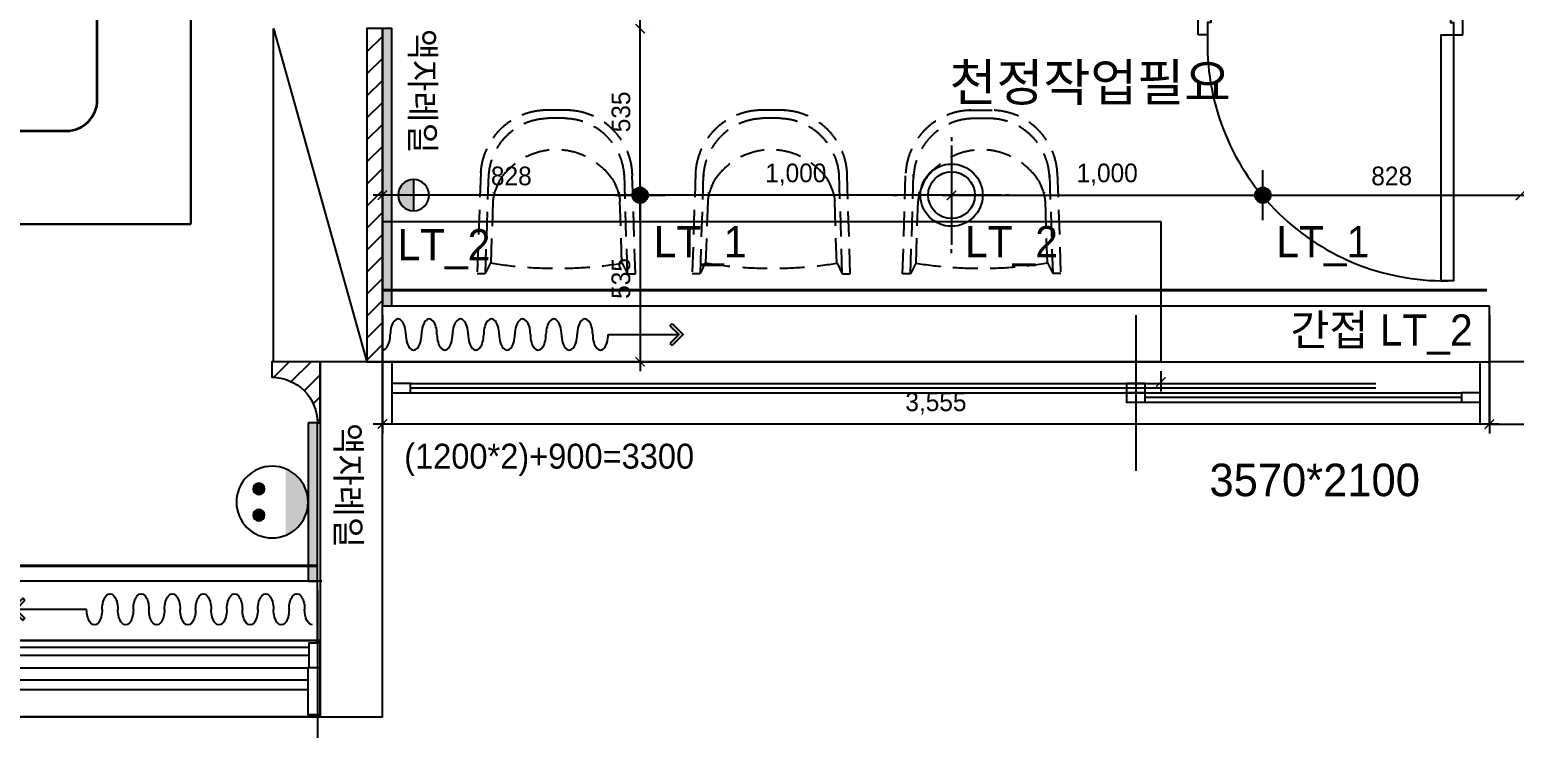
# Model space of a CAD drawing. Header units: inches. Extents: x 3778 to 56227, y -16914 to 35091.
# Drawn here: x 44174 to 48942, y -13851 to -11608 of the extents above; entities that cross this region are included whole.
import ezdxf

# ---------------------------------------------------------------- set-up
doc = ezdxf.new("R2010")
doc.units = ezdxf.units.IN
doc.header["$LTSCALE"] = 100
doc.header["$MEASUREMENT"] = 0
doc.header["$PDSIZE"] = 700.071425
doc.linetypes.add('DH-HID2', pattern=[1.2, 0.8, -0.4])
doc.linetypes.add('HID', pattern=[2.5, 1.5, -1])
for name, color, linetype in [('0-ELC TEXT', 7, 'Continuous'), ('01. F-소품', 3, 'Continuous'), ('03-WAL NEW', 3, 'Continuous'), ('04-WIN', 4, 'Continuous'), ('06-FUR', 6, 'Continuous'), ('06-LIGHT', 4, 'Continuous'), ('07-DIM WAL', 5, 'Continuous'), ('08-HAT', 8, 'Continuous'), ('2-con', 2, 'Continuous'), ('3.기호.계단선', 30, 'Continuous'), ('CEIL-DOOR', 6, 'Continuous'), ('CEIL-LIGHT', 7, 'Continuous'), ('CO-DO-FR', 7, 'Continuous'), ('CO-DOOR', 8, 'Continuous'), ('FU-FURM', 251, 'DH-HID2'), ('HAT', 8, 'Continuous'), ('RC-LIGHT', 7, 'Continuous'), ('U-LANP', 6, 'Continuous'), ('도면층2', 2, 'Continuous'), ('도면층4', 4, 'Continuous'), ('도면층5', 5, 'Continuous'), ('설비', 140, 'Continuous')]:
    doc.layers.add(name, color=color, linetype=linetype)
doc.layers.add('SS-ED', color=3, linetype='Continuous', lineweight=30)
doc.layers.add('SS-RLRG', color=4, linetype='Continuous', lineweight=35)
doc.styles.add('HY 울릉도 L', font='')
doc.styles.add('코레일둥고', font='Korail_Round_Gothic_Medium.ttf')
doc.styles.add('휴먼엑스포', font='Expo M.ttf')
doc.styles.get('HY 울릉도 L').set_extended_font_data('HY울릉도L')
doc.dimstyles.new('30', dxfattribs={"dimscale": 30, "dimtxt": 2, "dimasz": 1, "dimexe": 1, "dimexo": 1, "dimgap": 1, "dimtad": 1, "dimdec": 0, "dimrnd": 0.05, "dimdsep": 46, "dimlunit": 6, "dimtxsty": 'HY 울릉도 L', "dimblk": 'ARCHTICK', "dimcen": 2.5, "dimdle": 1, "dimclrd": 133, "dimclre": 133, "dimclrt": 30, "dimadec": 0, "dimazin": 0, "dimtfac": 1, "dimtdec": 0, "dimtix": 1, "dimtmove": 2, "dimatfit": 3, "dimldrblk": 'ARCHTICK', "dimfxl": 0, "dimlwd": -1, "dimlwe": -1, "dimarcsym": 0})

# ---------------------------------------------------------------- blocks, each defined once
blk = doc.blocks.new('cjvjf')
at = {"layer": '04-WIN'}
for points in [[(155892.5, 64841.5), (159447.5, 64841.5), (159447.5, 64641.5), (155892.5, 64641.5)], [(155692.5, 63701.5), (150833.5, 63701.5), (150833.5, 63946.5), (155692.5, 63946.5)]]:
    blk.add_lwpolyline(points, close=True, dxfattribs=at)
at = {"layer": '2-con'}
for p, q in [((160192.5, 64841.5), (159447.5, 64841.5)), ((159447.5, 64841.5), (159447.5, 64641.5)), ((159447.5, 64641.5), (160402.5, 64641.5))]:
    blk.add_line(p, q, dxfattribs=at)
blk.add_lwpolyline([(155892.5, 64841.5), (155692.5, 64841.5), (155692.5, 63701.5), (155892.5, 63701.5)], close=True, dxfattribs=at)
at = {"layer": '도면층2'}
blk.add_line((159447.5, 64641.5), (159447.5, 64841.5), dxfattribs=at)
at = {"layer": '도면층4'}
for p, q in [((158312.5, 64991.5), (158312.5, 64491.5)), ((155922.5, 64841.5), (155922.5, 64641.5)), ((159417.5, 64641.5), (159417.5, 64841.5)), ((159447.5, 64841.5), (159447.5, 64641.5)), ((159447.5, 64641.5), (159447.5, 64841.5)), ((159082.5, 64756.5), (155982.5, 64756.5)), ((159357.5, 64726.5), (158342.5, 64726.5)), ((150911, 63859), (155652.5, 63859))]:
    blk.add_line(p, q, dxfattribs=at)
for points in [[(155982.5, 64741.5), (155982.5, 64771.5), (155922.5, 64771.5), (155922.5, 64741.5)], [(158342.5, 64741.5), (158342.5, 64771.5), (158282.5, 64771.5), (158282.5, 64741.5)], [(158342.5, 64711.5), (158342.5, 64741.5), (158282.5, 64741.5), (158282.5, 64711.5)], [(159417.5, 64711.5), (159417.5, 64741.5), (159357.5, 64741.5), (159357.5, 64711.5)], [(150871, 63946.5), (150871, 63701.5), (155692.5, 63701.5), (155692.5, 63946.5)]]:
    blk.add_lwpolyline(points, close=True, dxfattribs=at)
for points in [[(155657.5, 63924), (154662.5, 63924), (154662.5, 63899), (155657.5, 63899)], [(155657.5, 63859), (155657.5, 63939), (155692.5, 63939)], [(155692.5, 63859), (155652.5, 63859), (155652.5, 63709), (155692.5, 63709), (155692.5, 63769)], [(155652.5, 63819), (154662.5, 63819), (154662.5, 63789), (155652.5, 63789)]]:
    blk.add_lwpolyline(points, dxfattribs=at)
at = {"layer": '도면층5'}
for p, q in [((155982.5, 64771.5), (159082.5, 64771.5)), ((155982.5, 64741.5), (159082.5, 64741.5)), ((158342.5, 64741.5), (159357.5, 64741.5)), ((158342.5, 64711.5), (159357.5, 64711.5))]:
    blk.add_line(p, q, dxfattribs=at)
at = {"layer": '도면층4', "style": '휴먼엑스포'}
blk.add_text('3570*2100', height=104.46, dxfattribs=at).set_placement((158548.5, 64409.8))
blk = doc.blocks.new('_ArchTick')
at = {"color": 0, "linetype": 'ByBlock', "const_width": 0.15}
blk.add_lwpolyline([(-0.5, -0.5), (0.5, 0.5)], dxfattribs=at)
blk = doc.blocks.new('cjscjdeh')
at = {"layer": '03-WAL NEW'}
for points in [[(153149.5, 69239.9), (153099.5, 69239.9), (153099.5, 68169.9), (153149.5, 68169.9)], [(152940.5, 67973.9), (152949.5, 67973.9), (152949.5, 67267.4), (152940.5, 67267.4)]]:
    blk.add_lwpolyline(points, close=True, dxfattribs=at)
blk.add_lwpolyline([(152949.5, 68169.9), (152794.5, 68169.9), (152794.5, 68119.9, -0.414214), (152940.5, 67973.9), (152949.5, 67973.9), (152949.5, 68169.9)], format="xyb", dxfattribs=at)
at = {"layer": '06-FUR', "color": 8}
for p, q in [((152799.5, 68169.9), (152799.5, 69239.9)), ((152799.5, 69239.9), (153099.5, 68169.9)), ((153099.5, 69239.9), (153099.5, 68169.9)), ((153149.5, 68619.9), (155649.5, 68619.9)), ((153149.5, 68169.9), (153149.5, 68619.9)), ((155649.5, 68619.9), (155649.5, 68169.9)), ((153099.5, 68169.9), (152799.5, 68169.9)), ((155649.5, 68169.9), (153149.5, 68169.9))]:
    blk.add_line(p, q, dxfattribs=at)
at = {"layer": '08-HAT', "color": 8}
blk.add_line((155649.5, 68139.9), (155649.5, 68074.9), dxfattribs=at)
at = {"layer": 'CO-DO-FR'}
for points in [[(155769.5, 69219.9), (155769.5, 69419.9), (155799.5, 69419.9), (155799.5, 69379.9), (155809.5, 69379.9), (155809.5, 69259.9), (155799.5, 69259.9), (155799.5, 69219.9), (155769.5, 69219.9)], [(156619.5, 69219.9), (156619.5, 69419.9), (156589.5, 69419.9), (156589.5, 69379.9), (156579.5, 69379.9), (156579.5, 69259.9), (156589.5, 69259.9), (156589.5, 69219.9), (156619.5, 69219.9)]]:
    blk.add_lwpolyline(points, close=True, dxfattribs=at)
at = {"layer": 'CO-DOOR'}
blk.add_lwpolyline([(156549.5, 68429.9), (156549.5, 69219.9), (156589.5, 69219.9), (156589.5, 68429.9)], close=True, dxfattribs=at)
blk.add_arc((156559.5, 69190.4), 760.6, 177.7776, 270.7533, dxfattribs=at)
at = {"layer": 'FU-FURM', "color": 8}
for p, q in [((153752.4, 68977.5), (153674.4, 68977.6)), ((153734.4, 68952.2), (153681.3, 68952.2)), ((154442.4, 68977.5), (154364.4, 68977.6)), ((154424.4, 68952.2), (154371.3, 68952.2)), ((155029.3, 68977.5), (155107.2, 68977.6)), ((155047.3, 68952.2), (155100.4, 68952.2)), ((153464.9, 68778), (153454, 68453.3)), ((153490, 68771.4), (153479.4, 68453.2)), ((153936.3, 68452.7), (153926.4, 68773.2)), ((153961.7, 68452.6), (153951.9, 68766.8)), ((154154.9, 68778), (154144, 68453.3)), ((154180, 68771.4), (154169.4, 68453.2)), ((154626.3, 68452.7), (154616.4, 68773.2)), ((154651.7, 68452.6), (154641.9, 68766.8)), ((154820, 68452.6), (154829.7, 68766.8)), ((154845.4, 68452.7), (154855.3, 68773.2)), ((155291.6, 68771.4), (155302.3, 68453.2)), ((155316.8, 68778), (155327.7, 68453.3)), ((153508.1, 68708.9), (153507.1, 68705.2)), ((153509.3, 68712.8), (153508.1, 68708.9)), ((153510.8, 68717.2), (153509.3, 68712.8)), ((153512.5, 68722.1), (153510.8, 68717.2)), ((153514.4, 68727.2), (153512.5, 68722.1)), ((153516.4, 68732.5), (153514.4, 68727.2)), ((153518.6, 68737.7), (153516.4, 68732.5)), ((153520.8, 68742.8), (153518.6, 68737.7)), ((153523, 68747.5), (153520.8, 68742.8)), ((153525.2, 68751.8), (153523, 68747.5)), ((153891.2, 68751.3), (153893.4, 68747.1)), ((153893.4, 68747.1), (153895.6, 68742.3)), ((153895.6, 68742.3), (153897.8, 68737.3)), ((153897.8, 68737.3), (153899.9, 68732)), ((153899.9, 68732), (153902, 68726.7)), ((153902, 68726.7), (153903.9, 68721.6)), ((153903.9, 68721.6), (153905.6, 68716.7)), ((153905.6, 68716.7), (153907, 68712.3)), ((153907, 68712.3), (153908.2, 68708.4)), ((153908.2, 68708.4), (153909.2, 68704.7)), ((154198.1, 68708.9), (154197.1, 68705.2)), ((154199.3, 68712.8), (154198.1, 68708.9)), ((154200.8, 68717.2), (154199.3, 68712.8)), ((154202.5, 68722.1), (154200.8, 68717.2)), ((154204.4, 68727.2), (154202.5, 68722.1)), ((154206.4, 68732.5), (154204.4, 68727.2)), ((154208.6, 68737.7), (154206.4, 68732.5)), ((154210.8, 68742.8), (154208.6, 68737.7)), ((154213, 68747.5), (154210.8, 68742.8)), ((154215.2, 68751.8), (154213, 68747.5)), ((154581.2, 68751.3), (154583.4, 68747.1)), ((154583.4, 68747.1), (154585.6, 68742.3)), ((154585.6, 68742.3), (154587.8, 68737.3)), ((154587.8, 68737.3), (154589.9, 68732)), ((154589.9, 68732), (154592, 68726.7)), ((154592, 68726.7), (154593.9, 68721.6)), ((154593.9, 68721.6), (154595.6, 68716.7)), ((154595.6, 68716.7), (154597, 68712.3)), ((154597, 68712.3), (154598.2, 68708.4)), ((154598.2, 68708.4), (154599.2, 68704.7)), ((154873.4, 68708.4), (154872.5, 68704.7)), ((154874.6, 68712.3), (154873.4, 68708.4)), ((154876.1, 68716.7), (154874.6, 68712.3)), ((154877.8, 68721.6), (154876.1, 68716.7)), ((154879.7, 68726.7), (154877.8, 68721.6)), ((154881.7, 68732), (154879.7, 68726.7)), ((154883.9, 68737.3), (154881.7, 68732)), ((154886.1, 68742.3), (154883.9, 68737.3)), ((154888.3, 68747.1), (154886.1, 68742.3)), ((154890.4, 68751.3), (154888.3, 68747.1)), ((155256.4, 68751.8), (155258.6, 68747.5)), ((155258.6, 68747.5), (155260.8, 68742.8)), ((155260.8, 68742.8), (155263.1, 68737.7)), ((155263.1, 68737.7), (155265.2, 68732.5)), ((155265.2, 68732.5), (155267.3, 68727.2)), ((155267.3, 68727.2), (155269.2, 68722.1)), ((155269.2, 68722.1), (155270.9, 68717.2)), ((155270.9, 68717.2), (155272.4, 68712.8)), ((155272.4, 68712.8), (155273.5, 68708.9)), ((155273.5, 68708.9), (155274.5, 68705.2)), ((153504.1, 68685.6), (153497.4, 68487)), ((153504.5, 68689), (153504.1, 68685.6)), ((153504.8, 68692.3), (153504.5, 68689)), ((153505.3, 68695.4), (153504.8, 68692.3)), ((153505.8, 68698.6), (153505.3, 68695.4)), ((153506.4, 68701.9), (153505.8, 68698.6)), ((153507.1, 68705.2), (153506.4, 68701.9)), ((153909.2, 68704.7), (153909.9, 68701.4)), ((153909.9, 68701.4), (153910.5, 68698.1)), ((153910.5, 68698.1), (153911, 68694.9)), ((153911, 68694.9), (153911.4, 68691.8)), ((153911.4, 68691.8), (153911.8, 68688.5)), ((153911.8, 68688.5), (153912.2, 68685.1)), ((153918.3, 68486.5), (153912.2, 68685.1)), ((154194.1, 68685.6), (154187.4, 68487)), ((154194.5, 68689), (154194.1, 68685.6)), ((154194.8, 68692.3), (154194.5, 68689)), ((154195.3, 68695.4), (154194.8, 68692.3)), ((154195.8, 68698.6), (154195.3, 68695.4)), ((154196.4, 68701.9), (154195.8, 68698.6)), ((154197.1, 68705.2), (154196.4, 68701.9)), ((154599.2, 68704.7), (154599.9, 68701.4)), ((154599.9, 68701.4), (154600.5, 68698.1)), ((154600.5, 68698.1), (154601, 68694.9)), ((154601, 68694.9), (154601.4, 68691.8)), ((154601.4, 68691.8), (154601.8, 68688.5)), ((154601.8, 68688.5), (154602.2, 68685.1)), ((154608.3, 68486.5), (154602.2, 68685.1)), ((154863.3, 68486.5), (154869.5, 68685.1)), ((154869.9, 68688.5), (154869.5, 68685.1)), ((154870.2, 68691.8), (154869.9, 68688.5)), ((154870.6, 68694.9), (154870.2, 68691.8)), ((154871.1, 68698.1), (154870.6, 68694.9)), ((154871.7, 68701.4), (154871.1, 68698.1)), ((154872.5, 68704.7), (154871.7, 68701.4)), ((155274.5, 68705.2), (155275.3, 68701.9)), ((155275.3, 68701.9), (155275.9, 68698.6)), ((155275.9, 68698.6), (155276.4, 68695.4)), ((155276.4, 68695.4), (155276.8, 68692.3)), ((155276.8, 68692.3), (155277.2, 68689)), ((155277.2, 68689), (155277.6, 68685.6)), ((155277.6, 68685.6), (155284.2, 68487)), ((153496.4, 68487.1), (153479.4, 68453.2)), ((153919.4, 68486.5), (153936.3, 68452.7)), ((154186.4, 68487.1), (154169.4, 68453.2)), ((154609.4, 68486.5), (154626.3, 68452.7)), ((154862.2, 68486.5), (154845.4, 68452.7)), ((155285.3, 68487.1), (155302.3, 68453.2)), ((153454, 68453.3), (153479.4, 68453.2)), ((153936.3, 68452.7), (153961.7, 68452.6)), ((154144, 68453.3), (154169.4, 68453.2)), ((154626.3, 68452.7), (154651.7, 68452.6)), ((154845.4, 68452.7), (154820, 68452.6)), ((155327.7, 68453.3), (155302.3, 68453.2))]:
    blk.add_line(p, q, dxfattribs=at)
for centre, radius, start, end in [((153677.8, 68764), 213.6, 90.767, 178.6433), ((153684.1, 68756.7), 194.3, 90.767, 178.6435), ((153732.4, 68756.6), 194.3, 1.2146, 89.0908), ((153738.7, 68763.9), 213.6, 1.2145, 89.0908), ((154367.8, 68764), 213.6, 90.767, 178.6433), ((154374.1, 68756.7), 194.3, 90.767, 178.6435), ((154422.4, 68756.6), 194.3, 1.2146, 89.0908), ((154428.7, 68763.9), 213.6, 1.2145, 89.0908), ((155043, 68763.9), 213.6, 90.9092, 178.7855), ((155049.3, 68756.6), 194.3, 90.9092, 178.7854), ((155097.6, 68756.7), 194.3, 1.3565, 89.233), ((155103.9, 68764), 213.6, 1.3567, 89.233), ((153708.1, 68632.1), 218.5, 33.0528, 146.805), ((154398.1, 68632.1), 218.5, 33.0528, 146.805), ((155073.6, 68632.1), 218.5, 33.195, 146.9472), ((153708.1, 68632.1), 218.5, 158.2072, 158.33), ((153708.1, 68632.1), 218.5, 21.5278, 21.6506), ((154398.1, 68632.1), 218.5, 158.2072, 158.33), ((154398.1, 68632.1), 218.5, 21.5278, 21.6506), ((155073.6, 68632.1), 218.5, 158.3494, 158.4722), ((155073.6, 68632.1), 218.5, 21.67, 21.7928), ((153709.5, 69800.5), 1330.6, 260.7811, 279.0768), ((154399.5, 69800.5), 1330.6, 260.7811, 279.0768), ((155072.1, 69800.5), 1330.6, 260.9232, 279.2189)]:
    blk.add_arc(centre, radius, start, end, dxfattribs=at)
at = {"layer": 'HAT', "color": 8, "linetype": 'Continuous'}
for p, q in [((153099.5, 69164.9), (153149.5, 69214.9)), ((153099.5, 69094.2), (153149.5, 69144.2)), ((153099.5, 69023.5), (153149.5, 69073.5)), ((153099.5, 68952.8), (153149.5, 69002.8)), ((153099.5, 68882.1), (153149.5, 68932.1)), ((153099.5, 68811.4), (153149.5, 68861.4)), ((153099.5, 68740.7), (153149.5, 68790.7)), ((153099.5, 68670), (153149.5, 68720)), ((153099.5, 68599.2), (153149.5, 68649.2)), ((153099.5, 68528.5), (153149.5, 68578.5)), ((153099.5, 68457.8), (153149.5, 68507.8)), ((153099.5, 68387.1), (153149.5, 68437.1)), ((153099.5, 68316.4), (153149.5, 68366.4)), ((153099.5, 68245.7), (153149.5, 68295.7)), ((153099.5, 68175), (153149.5, 68225)), ((152799.8, 68119.8), (152849.9, 68169.9)), ((152856.7, 68106), (152920.6, 68169.9)), ((152898.2, 68076.7), (152949.5, 68128)), ((152927.1, 68035), (152949.5, 68057.3)), ((152940.5, 67977.6), (152949.5, 67986.6))]:
    blk.add_line(p, q, dxfattribs=at)
at = {"layer": 'RC-LIGHT', "color": 8}
blk.add_line((152954.5, 67464.9), (148099.5, 67464.9), dxfattribs=at)
blk.add_blockref('cjvjf', (-2743, 3328.4))
at = {"layer": '08-HAT', "color": 8, "xscale": 30, "yscale": 30, "zscale": 30, "rotation": 180}
blk.add_blockref('_ArchTick', (155649.5, 68104.9), dxfattribs=at)
blk = doc.blocks.new('FFSFDF')
at = {"layer": '01. F-소품'}
blk.add_hatch(color=8, dxfattribs=at).paths.add_polyline_path([(1567672.9, 1746751.1), (1567679.9, 1746744.1), (1567715.3, 1746779.4), (1567679.9, 1746814.8), (1567672.9, 1746807.7), (1567701.2, 1746779.4)])
at = {"layer": '01. F-소품', "color": 8}
for p, q in [((1567672.9, 1746807.7), (1567679.9, 1746814.8)), ((1567474.8, 1746779.4), (1567701.2, 1746779.4)), ((1567672.9, 1746751.1), (1567679.9, 1746744.1))]:
    blk.add_line(p, q, dxfattribs=at)
for points in [[(1567679.9, 1746814.8), (1567715.3, 1746779.4), (1567679.9, 1746744.1)], [(1567672.9, 1746807.7), (1567701.2, 1746779.4), (1567672.9, 1746751.1)]]:
    blk.add_lwpolyline(points, dxfattribs=at)
for centre, start_param, end_param in [((1566799.8, 1746779.4), 1.570796, 4.712389), ((1566899.8, 1746779.4), 1.570796, 4.712389), ((1566999.8, 1746779.4), 1.570796, 4.712389), ((1567099.8, 1746779.4), 1.570796, 4.712389), ((1567199.8, 1746779.4), 1.570796, 4.712389), ((1567299.8, 1746779.4), 1.570796, 4.712389), ((1567399.8, 1746779.4), 1.570796, 4.712389), ((1566749.8, 1746779.4), 6.283185, 7.853982), ((1566849.8, 1746779.4), 4.712389, 7.853982), ((1566949.8, 1746779.4), 4.712389, 7.853982), ((1567049.8, 1746779.4), 4.712389, 7.853982), ((1567149.8, 1746779.4), 4.712389, 7.853982), ((1567249.8, 1746779.4), 4.712389, 7.853982), ((1567349.8, 1746779.4), 4.712389, 7.853982), ((1567449.8, 1746779.4), 4.712389, 7.853982)]:
    blk.add_ellipse(centre, major_axis=(0, -50), ratio=0.5, start_param=start_param, end_param=end_param, dxfattribs=at)
blk = doc.blocks.new('1')
at = {"linetype": 'Continuous'}
h = blk.add_hatch(color=4, dxfattribs=at)
h.dxf.hatch_style = 1
edge = h.paths.add_edge_path()
edge.add_arc((11539653.5, -14273503.8), 37.5, 0, 360)
at = {"color": 1, "linetype": 'Continuous'}
for p, q in [((11539653.5, -14273637.1), (11539653.5, -14273370.5)), ((11539520.2, -14273503.8), (11539786.8, -14273503.8))]:
    blk.add_line(p, q, dxfattribs=at)
at = {"color": 4, "linetype": 'Continuous'}
for radius in [41.5, 37.5]:
    blk.add_circle((11539653.5, -14273503.8), radius, dxfattribs=at)
blk = doc.blocks.new('*D359')
at = {"layer": '07-DIM WAL', "color": 133}
for p, q in [((47164, -12139), (46104, -12139)), ((46134, -12169), (46134, -12169))]:
    blk.add_line(p, q, dxfattribs=at)
at = {"layer": 'Defpoints', "color": 0}
for p in [(46134, -12139), (46134, -12139), (47134, -12139)]:
    blk.add_point(p, dxfattribs=at)
at = {"layer": '07-DIM WAL', "color": 133, "xscale": 30, "yscale": 30, "zscale": 30, "rotation": 180}
blk.add_blockref('_ArchTick', (46134, -12139), dxfattribs=at)
at = {"layer": '07-DIM WAL', "color": 133, "xscale": 30, "yscale": 30, "zscale": 30}
blk.add_blockref('_ArchTick', (47134, -12139), dxfattribs=at)
at = {"layer": '07-DIM WAL', "color": 30, "insert": (46634, -12073), "char_height": 60, "attachment_point": 5, "style": 'HY 울릉도 L'}
blk.add_mtext('1,000', dxfattribs=at)
blk = doc.blocks.new('*D249')
at = {"layer": '07-DIM WAL', "color": 133}
for p, q in [((46134, -12109), (46134, -12109)), ((46164, -12139), (45276.5, -12139))]:
    blk.add_line(p, q, dxfattribs=at)
at = {"layer": 'Defpoints', "color": 0}
for p in [(45306.5, -12139), (45306.5, -12139), (46134, -12139)]:
    blk.add_point(p, dxfattribs=at)
at = {"layer": '07-DIM WAL', "color": 133, "xscale": 30, "yscale": 30, "zscale": 30, "rotation": 180}
blk.add_blockref('_ArchTick', (45306.5, -12139), dxfattribs=at)
at = {"layer": '07-DIM WAL', "color": 133, "xscale": 30, "yscale": 30, "zscale": 30}
blk.add_blockref('_ArchTick', (46134, -12139), dxfattribs=at)
at = {"layer": '07-DIM WAL', "color": 30, "insert": (45720.3, -12077.6), "char_height": 60, "attachment_point": 5, "style": 'HY 울릉도 L'}
blk.add_mtext('828', dxfattribs=at)
blk = doc.blocks.new('*D250')
at = {"layer": '07-DIM WAL', "color": 133}
for p, q in [((46134, -12169), (46134, -11574)), ((46164, -11604), (46164, -11604)), ((46164, -12139), (46164, -12139))]:
    blk.add_line(p, q, dxfattribs=at)
at = {"layer": 'Defpoints', "color": 0}
for p in [(46134, -11604), (46134, -11604), (46134, -12139)]:
    blk.add_point(p, dxfattribs=at)
at = {"layer": '07-DIM WAL', "color": 133, "xscale": 30, "yscale": 30, "zscale": 30}
for p, rotation in [((46134, -11604), 90), ((46134, -12139), 270)]:
    blk.add_blockref('_ArchTick', p, dxfattribs=dict(at, rotation=rotation))
at = {"layer": '07-DIM WAL', "color": 30, "insert": (46072.7, -11871.5), "char_height": 60, "attachment_point": 5, "rotation": 90, "style": 'HY 울릉도 L'}
blk.add_mtext('535', dxfattribs=at)
blk = doc.blocks.new('*D251')
at = {"layer": '07-DIM WAL', "color": 133}
for p, q in [((46134, -12109), (46134, -12704)), ((46164, -12139), (46164, -12139)), ((46164, -12674), (46164, -12674))]:
    blk.add_line(p, q, dxfattribs=at)
at = {"layer": 'Defpoints', "color": 0}
for p in [(46134, -12139), (46134, -12674), (46134, -12674)]:
    blk.add_point(p, dxfattribs=at)
at = {"layer": '07-DIM WAL', "color": 133, "xscale": 30, "yscale": 30, "zscale": 30}
for p, rotation in [((46134, -12139), 90), ((46134, -12674), 270)]:
    blk.add_blockref('_ArchTick', p, dxfattribs=dict(at, rotation=rotation))
at = {"layer": '07-DIM WAL', "color": 30, "insert": (46072.7, -12406.5), "char_height": 60, "attachment_point": 5, "rotation": 90, "style": 'HY 울릉도 L'}
blk.add_mtext('535', dxfattribs=at)
blk = doc.blocks.new('*D360')
at = {"layer": '07-DIM WAL', "color": 133}
for p, q in [((47104, -12139), (48164, -12139)), ((48134, -12169), (48134, -12169))]:
    blk.add_line(p, q, dxfattribs=at)
at = {"layer": 'Defpoints', "color": 0}
for p in [(47134, -12139), (48134, -12139), (48134, -12139)]:
    blk.add_point(p, dxfattribs=at)
at = {"layer": '07-DIM WAL', "color": 133, "xscale": 30, "yscale": 30, "zscale": 30, "rotation": 180}
blk.add_blockref('_ArchTick', (47134, -12139), dxfattribs=at)
at = {"layer": '07-DIM WAL', "color": 133, "xscale": 30, "yscale": 30, "zscale": 30}
blk.add_blockref('_ArchTick', (48134, -12139), dxfattribs=at)
at = {"layer": '07-DIM WAL', "color": 30, "insert": (47634, -12073), "char_height": 60, "attachment_point": 5, "style": 'HY 울릉도 L'}
blk.add_mtext('1,000', dxfattribs=at)
blk = doc.blocks.new('*D252')
at = {"layer": '07-DIM WAL', "color": 133}
blk.add_line((48104, -12139), (48991.5, -12139), dxfattribs=at)
at = {"layer": 'Defpoints', "color": 0}
for p in [(48134, -12139), (48961.5, -12139), (48961.5, -12139)]:
    blk.add_point(p, dxfattribs=at)
at = {"layer": '07-DIM WAL', "color": 133, "xscale": 30, "yscale": 30, "zscale": 30, "rotation": 180}
blk.add_blockref('_ArchTick', (48134, -12139), dxfattribs=at)
at = {"layer": '07-DIM WAL', "color": 133, "xscale": 30, "yscale": 30, "zscale": 30}
blk.add_blockref('_ArchTick', (48961.5, -12139), dxfattribs=at)
at = {"layer": '07-DIM WAL', "color": 30, "insert": (48547.8, -12077.6), "char_height": 60, "attachment_point": 5, "style": 'HY 울릉도 L'}
blk.add_mtext('828', dxfattribs=at)
blk = doc.blocks.new('BRACKET')
at = {"layer": 'CEIL-LIGHT'}
blk.add_hatch(color=256, dxfattribs=at).paths.add_polyline_path([(-200, -100, 0.414214), (-100, 0, 0.414214), (-200, 100)])
for p, q in [((-200, 100), (-200, -100)), ((0, -100), (0, 100)), ((-100, 0), (0, 0))]:
    blk.add_line(p, q, dxfattribs=at)
blk.add_circle((-200, 0), 100, dxfattribs=at)
blk = doc.blocks.new('A$C0A436DC7')
at = {"layer": 'CEIL-DOOR', "xscale": -1, "rotation": 180}
blk.add_blockref('BRACKET', (300, 100), dxfattribs=at)
blk = doc.blocks.new('egoo')
at = {"layer": '설비'}
h = blk.add_hatch(color=140, dxfattribs=at)
edge = h.paths.add_edge_path()
edge.add_arc((1015645.3, 443433.7), 22.3, 0, 360)
h = blk.add_hatch(color=140, dxfattribs=at)
edge = h.paths.add_edge_path()
edge.add_arc((1015747.7, 443433.7), 22.3, 0, 360)
h = blk.add_hatch(color=140, dxfattribs=at)
edge = h.paths.add_edge_path()
edge.add_line((1015826.3, 443329.1), (1015566.6, 443329.1))
edge.add_ellipse((1015696.5, 443381.5), major_axis=(99, 99), ratio=1, start_angle=156.95778, end_angle=293.04222)
at = {"layer": '설비', "color": 140}
for centre, radius in [((1015696.5, 443381.5), 140), ((1015645.3, 443433.7), 22.3), ((1015747.7, 443433.7), 22.3)]:
    blk.add_circle(centre, radius, dxfattribs=at)
blk = doc.blocks.new('A$C08B77260')
at = {"layer": 'HAT', "color": 1}
for p, q in [((186.7, 373.3), (186.7, 360)), ((186.7, 346.7), (186.7, 26.7)), ((0, 186.7), (13.3, 186.7)), ((346.7, 186.7), (26.7, 186.7)), ((373.3, 186.7), (360, 186.7)), ((186.7, 0), (186.7, 13.3))]:
    blk.add_line(p, q, dxfattribs=at)
at = {"layer": 'U-LANP', "color": 4}
blk.add_circle((186.7, 186.7), 100, dxfattribs=at)
at = {"layer": 'U-LANP', "color": 8}
blk.add_circle((186.7, 186.7), 75, dxfattribs=at)
blk = doc.blocks.new('dpdjzjs')
at = {"layer": 'SS-ED'}
for p, q in [((180661.6, 89597.9), (180661.6, 91437)), ((176603, 89597.9), (180661.6, 89597.9))]:
    blk.add_line(p, q, dxfattribs=at)
at = {"layer": 'SS-RLRG', "color": 4}
for p, q in [((180361.6, 89997.9), (180361.6, 91637)), ((179214.5, 89897.9), (180261.6, 89897.9))]:
    blk.add_line(p, q, dxfattribs=at)
blk.add_arc((180261.6, 89997.9), 100, 270, 0, dxfattribs=at)
blk = doc.blocks.new('*D387')
at = {"layer": 'Defpoints', "color": 0}
for p in [(40256.5, -13379), (45097.5, -13379), (40256.5, -13994.5)]:
    blk.add_point(p, dxfattribs=at)
at = {"layer": 'HAT', "color": 133}
for p, q in [((40256.5, -13409), (40256.5, -14024.5)), ((45097.5, -13409), (45097.5, -14024.5)), ((45127.5, -13994.5), (40226.5, -13994.5))]:
    blk.add_line(p, q, dxfattribs=at)
at = {"layer": 'HAT', "color": 133, "xscale": 30, "yscale": 30, "zscale": 30, "rotation": 180}
blk.add_blockref('_ArchTick', (40256.5, -13994.5), dxfattribs=at)
at = {"layer": 'HAT', "color": 133, "xscale": 30, "yscale": 30, "zscale": 30}
blk.add_blockref('_ArchTick', (45097.5, -13994.5), dxfattribs=at)
at = {"layer": 'HAT', "color": 30, "insert": (42677, -13928.6), "char_height": 60, "attachment_point": 5, "style": 'HY 울릉도 L'}
blk.add_mtext('4,841', dxfattribs=at)
blk = doc.blocks.new('*D388')
at = {"layer": 'Defpoints', "color": 0}
for p in [(45306.5, -12494), (48861.5, -12494), (45306.5, -12874)]:
    blk.add_point(p, dxfattribs=at)
at = {"layer": 'HAT', "color": 133}
for p, q in [((45306.5, -12524), (45306.5, -12904)), ((48861.5, -12524), (48861.5, -12904)), ((48891.5, -12874), (45276.5, -12874))]:
    blk.add_line(p, q, dxfattribs=at)
at = {"layer": 'HAT', "color": 133, "xscale": 30, "yscale": 30, "zscale": 30, "rotation": 180}
blk.add_blockref('_ArchTick', (45306.5, -12874), dxfattribs=at)
at = {"layer": 'HAT', "color": 133, "xscale": 30, "yscale": 30, "zscale": 30}
blk.add_blockref('_ArchTick', (48861.5, -12874), dxfattribs=at)
at = {"layer": 'HAT', "color": 30, "insert": (47084, -12808), "char_height": 60, "attachment_point": 5, "style": 'HY 울릉도 L'}
blk.add_mtext('3,555', dxfattribs=at)

msp = doc.modelspace()

# ---------------------------------------------------------------- hatches: boundary and pattern name
at = {"layer": '3.기호.계단선'}
h = msp.add_hatch(color=10, dxfattribs=at)
h.dxf.hatch_style = 1
h.paths.add_polyline_path([(45306.5, -11604), (45306.5, -12494), (45336.5, -12494), (45336.5, -11604)])
h = msp.add_hatch(color=1, dxfattribs=at)
h.dxf.hatch_style = 1
h.paths.add_polyline_path([(45067.5, -12870), (45067.5, -13379), (45097.5, -13379), (45097.5, -12870)])

# ---------------------------------------------------------------- linework, layer by layer
at = {"layer": '06-LIGHT', "color": 10, "linetype": 'HID', "const_width": 10}
for points in [[(45306.5, -12444), (48853.8, -12444)], [(45097.5, -13329), (40256.5, -13329)]]:
    msp.add_lwpolyline(points, dxfattribs=at)
at = {"layer": '3.기호.계단선', "color": 10}
msp.add_lwpolyline([(45306.5, -11604), (45306.5, -12494), (45336.5, -12494), (45336.5, -11604), (45306.5, -11604)], dxfattribs=at)
at = {"layer": '3.기호.계단선', "color": 1}
msp.add_lwpolyline([(45067.5, -12870), (45067.5, -13379), (45097.5, -13379), (45097.5, -12870), (45067.5, -12870)], dxfattribs=at)
at = {"layer": 'RC-LIGHT'}
for p, q in [((48861.5, -12674), (48861.5, -12494)), ((45081.5, -13379), (40256.5, -13379))]:
    msp.add_line(p, q, dxfattribs=at)
msp.add_lwpolyline([(45306.5, -12494), (48861.5, -12494)], dxfattribs=at)

# ---------------------------------------------------------------- block references
for name, p in [('cjscjdeh', (-107843, -80843.8)), ('A$C08B77260', (46947.4, -12325.6))]:
    msp.add_blockref(name, p)
at = {"xscale": 0.5, "yscale": 0.5, "zscale": 0.5, "rotation": 180}
msp.add_blockref('A$C0A436DC7', (45456.5, -12089), dxfattribs=at)
at = {"color": 0}
msp.add_blockref('FFSFDF', (-1521443.2, -1759365.9), dxfattribs=at)
at = {"color": 0, "xscale": -1}
msp.add_blockref('FFSFDF', (1611831.3, -1760248.4), dxfattribs=at)
at = {"layer": '2-con'}
msp.add_blockref('dpdjzjs', (-135970.9, -101830.4), dxfattribs=at)
at = {"layer": 'RC-LIGHT', "xscale": 0.6024096385271789, "yscale": 0.6024096385271789, "zscale": 0.6024096385271789}
for p in [(-6905464.4, 8586357.3), (-6903464.4, 8586357.3)]:
    msp.add_blockref('1', p, dxfattribs=at)
at = {"layer": '설비', "color": 140, "xscale": -0.8214285869294655, "yscale": 0.8214285869294655, "zscale": 0.8214285869294655, "rotation": 90}
msp.add_blockref('egoo', (409158.8, 821197.7), dxfattribs=at)

# ---------------------------------------------------------------- texts
at = {"layer": '0-ELC TEXT', "style": '코레일둥고'}
msp.add_text('(1200*2)+900=3300', height=80, dxfattribs=at).set_placement((45376.3, -13017.1))
at = {"layer": '3.기호.계단선', "color": 10, "style": '코레일둥고'}
msp.add_text('액자레일', height=80, rotation=270, dxfattribs=at).set_placement((45395.9, -11604.6))
msp.add_text('천정작업필요', height=120, dxfattribs=at).set_placement((47128, -11836.5))
at = {"layer": '3.기호.계단선', "linetype": 'HID', "style": '코레일둥고'}
for s, p in [('LT_2', (45355, -12348)), ('LT_1', (46177.6, -12338.2)), ('LT_2', (47177.6, -12338.2)), ('LT_1', (48177.6, -12338.2)), ('간접 LT_2', (48222.4, -12621.9))]:
    msp.add_text(s, height=100, dxfattribs=at).set_placement(p)
at = {"layer": '3.기호.계단선', "color": 1, "style": '코레일둥고'}
msp.add_text('액자레일', height=80, rotation=270, dxfattribs=at).set_placement((45156.9, -12870.6))

# ---------------------------------------------------------------- dimensions: what is measured, and where the dimension line sits
at = {"layer": '07-DIM WAL'}
for base, p2, picture, middle in [((46134, -11604), (46134, -11604), '*D250', (46072.7, -11871.5)), ((46134, -12674), (46134, -12674), '*D251', (46072.7, -12406.5))]:
    dim = msp.add_linear_dim(base=base, p1=(46134, -12139), p2=p2, angle=90, dimstyle='30', override={"dimfxl": 1.25, "dimarcsym": 2}, dxfattribs=at)
    dim.commit()
    dim.dimension.update_dxf_attribs({"geometry": picture, "text_midpoint": middle})
for base, p1, p2, picture, middle in [((45306.5499522, -12138.9513723), (46134.0499522, -12138.9513723), (45306.5499522, -12138.9513723), '*D249', (45720.2999522, -12077.6487942)), ((46134, -12139), (47134, -12139), (46134, -12139), '*D359', (46634, -12073)), ((48134, -12139), (47134, -12139), (48134, -12139), '*D360', (47634, -12073)), ((48961.5499522, -12138.9513723), (48134.0499523, -12138.9513723), (48961.5499522, -12138.9513723), '*D252', (48547.7999523, -12077.6487942))]:
    dim = msp.add_linear_dim(base=base, p1=p1, p2=p2, dimstyle='30', override={"dimfxl": 1.25, "dimarcsym": 2}, dxfattribs=at)
    dim.commit()
    dim.dimension.update_dxf_attribs({"geometry": picture, "text_midpoint": middle})
at = {"layer": 'HAT'}
for base, p1, p2, picture, middle in [((45306.5, -12874), (48861.5, -12494), (45306.5, -12494), '*D388', (47084, -12808)), ((40256.5, -13994.5), (45097.5, -13379), (40256.5, -13379), '*D387', (42677, -13928.6))]:
    dim = msp.add_linear_dim(base=base, p1=p1, p2=p2, dimstyle='30', override={"dimfxl": 1.25, "dimarcsym": 2}, dxfattribs=at)
    dim.commit()
    dim.dimension.update_dxf_attribs({"geometry": picture, "text_midpoint": middle})

doc.saveas('drawing.dxf')
